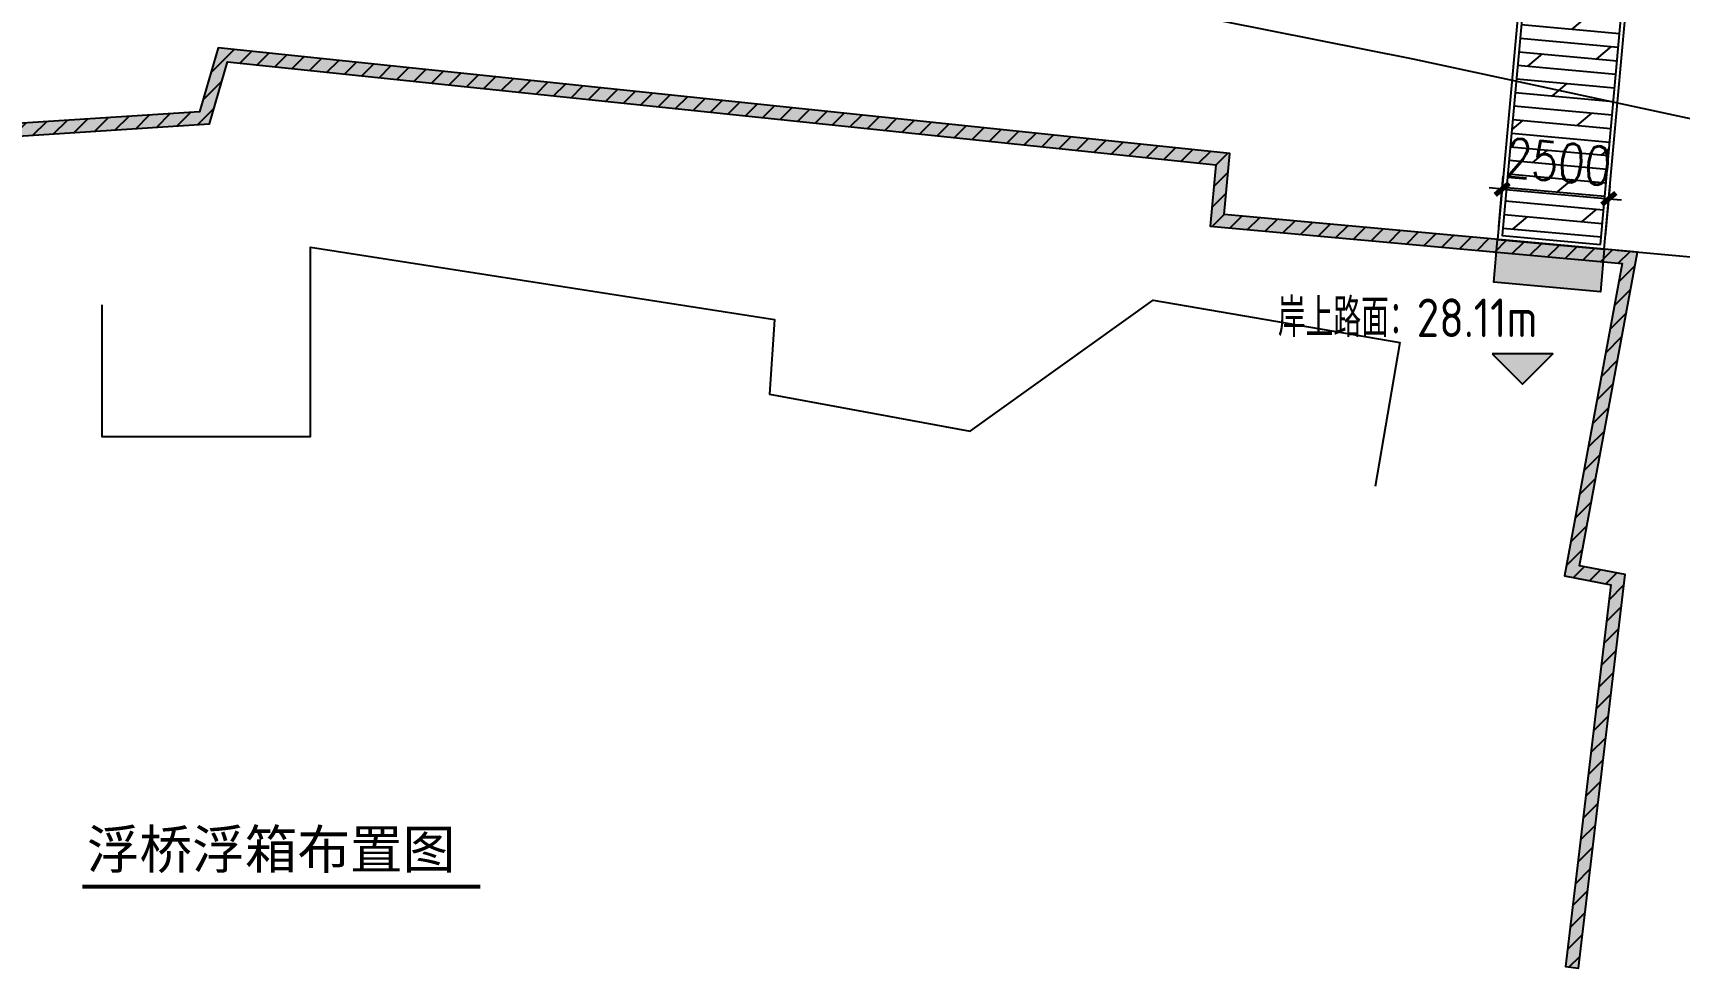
# Model space of a CAD drawing. Extents: x -259369 to -50372, y -155978 to 198088.
# Drawn here: x -165132 to -126734, y -128425 to -106618 of the extents above; entities that cross this region are included whole.
import ezdxf
from ezdxf.enums import TextEntityAlignment as Align

# ---------------------------------------------------------------- set-up
doc = ezdxf.new("R2010")
doc.units = 0
doc.header["$LTSCALE"] = 1000
doc.header["$MEASUREMENT"] = 0
doc.layers.add('抱桩器', color=255, linetype='Continuous')
doc.layers.add('文本', color=3, linetype='Continuous', lineweight=13)
doc.layers.add('结构', color=52, linetype='Continuous', lineweight=18)
doc.styles.add('HZTXT', font='txtw.shx', dxfattribs={"width": 0.8, "bigfont": 'hztxtw.shx'})
doc.styles.get("Standard").update_dxf_attribs({"font": 'gbenor.shx', "bigfont": 'gbcbig.shx'})
doc.styles.add('宋体', font='')
doc.styles.get('宋体').set_extended_font_data('SimSun')
doc.dimstyles.new('DIM-300', dxfattribs={"dimscale": 300, "dimtxt": 3, "dimasz": 1, "dimexe": 1, "dimexo": 1, "dimgap": 1, "dimtad": 1, "dimdec": 0, "dimdsep": 46, "dimtxsty": 'HZTXT', "dimblk": 'ARCHTICK', "dimcen": 0, "dimdle": 1, "dimclrd": 9, "dimclre": 9, "dimclrt": 2, "dimadec": 1, "dimazin": 0, "dimtfac": 1, "dimtdec": 0, "dimtix": 1, "dimtmove": 2, "dimatfit": 3, "dimldrblk": 'ARCHTICK', "dimfxl": 10, "dimtolj": 1, "dimtzin": 0, "dimarcsym": 1})

# ---------------------------------------------------------------- blocks, each defined once
blk = doc.blocks.new('thwerg')
at = {"linetype": 'Continuous'}
h = blk.add_hatch(dxfattribs=at)
h.set_pattern_fill('AR-CONC', color=252, scale=5)
h.set_pattern_definition([(50, (0, 0), (910.9233, -79.6954), [95.25, -1047.75]), (355, (0, 0), (-176.217, 955.284), [76.2, -838.203]), (100.45144, (75.9, -6.6), (734.7062, 875.5888), [80.95, -890.451]), (46.1842, (0, 254), (1355.395, -210.2116), [142.875, -1571.625]), (96.63556, (113, 236.5), (1187.021, 1237.131), [121.425, -1335.678]), (351.18415, (0, 254), (1187.021, 1237.131), [114.3, -1257.299]), (21, (127, 190.5), (758.072, -511.326), [95.25, -1047.75]), (326, (127, 190.5), (309.01, 920.94), [76.2, -838.2]), (71.45144, (190.2, 147.9), (1067.082, 409.614), [80.95, -890.4497]), (37.5, (0, 0), (15.443, 422.7752), [0, -828.04, 0, -850.9, 0, -841.375]), (7.5, (0, 0), (334.0983, 500.9029), [0, -485.14, 0, -808.99, 0, -320.675]), (327.5, (-283.2, 0), (677.953, -28.6437), [0, -317.5, 0, -990.6, 0, -1314.45]), (317.5, (-410.2, 0), (740.646, 127.1325), [0, -412.75, 0, -657.86, 0, -933.45])])
h.paths.add_polyline_path([(125890, -32795), (125541, -30956), (144375, -29749), (144792, -28301), (167849, -30703), (167718, -32134), (177330, -33007), (175981, -40288), (177064, -40496), (176008, -49398), (176306, -49434), (177395, -40254), (176330, -40050), (177685, -32738), (168044, -31863), (168175, -30435), (144574, -27977), (144145, -29463), (125184, -30678), (125563, -32683), (121810, -36014), (115445, -36787), (117010, -48533), (117307, -48493), (115782, -37048), (121939, -36301)])
h = blk.add_hatch(dxfattribs=at)
h.set_pattern_fill('ANSI31', color=252, scale=100)
h.set_pattern_definition([(45, (0, 0), (-224.5064, 224.5064), [])])
h.paths.add_polyline_path([(144375, -29749), (144792, -28301), (167849, -30703), (167718, -32134), (177330, -33007), (175981, -40288), (177064, -40496), (176008, -49398), (176306, -49434), (177395, -40254), (176330, -40050), (177685, -32738), (168044, -31863), (168175, -30435), (144574, -27977), (144145, -29463), (125184, -30678), (125563, -32683), (121810, -36014), (115445, -36787), (117010, -48533), (117307, -48493), (115782, -37048), (121939, -36301), (125890, -32795), (125541, -30956)])
at = {"color": 252, "linetype": 'Continuous', "flags": 128}
for points, elevation in [([(106933, -30769), (107635, -30369), (114725, -28078), (119240, -25868), (122867, -24992), (126369, -24863), (131244, -25695), (140044, -24946), (146723, -24787), (160192, -25793), (172447, -28232), (182746, -30446)], -32017), ([(125541, -30956), (144375, -29749), (144792, -28301), (167849, -30703), (167718, -32134), (177330, -33007), (175981, -40288), (177064, -40496), (176008, -49398), (176306, -49434), (177395, -40254), (176330, -40050), (177685, -32738), (168044, -31863), (168175, -30435), (144574, -27977), (144145, -29463), (125184, -30678)], -2496)]:
    blk.add_lwpolyline(points, dxfattribs=dict(at, elevation=elevation))
blk.add_lwpolyline([(141861, -33967), (141860, -37038), (146732, -37038), (146732, -32622), (157554, -34310), (157440, -36052), (162121, -36914), (166389, -33855), (172143, -34842), (171563, -38202)], dxfattribs=at)
blk = doc.blocks.new('3x10')
h = blk.add_hatch()
h.set_pattern_fill('ACAD_ISO07W100', color=252, scale=20, angle=90)
h.set_pattern_definition([(90, (0, 0), (-100, 6e-15), [10, -60])])
h.paths.add_polyline_path([(925837, 2496349), (924837, 2496348), (924837, 2493849), (925837, 2493849)])
h.paths.add_polyline_path([(934837, 2496349), (933837, 2496349), (933837, 2493849), (934837, 2493849)])
h = blk.add_hatch()
h.set_pattern_fill('DOLMIT', color=252, scale=50, angle=90)
h.set_pattern_definition([(90, (0, 0), (-317.5, 2e-14), []), (135, (0, 0), (-634.99957, -634.99957), [449.0128, -898.0256])])
h.paths.add_polyline_path([(933737, 2496249), (925937, 2496249), (925937, 2493949), (933737, 2493949)])
at = {"color": 1}
for points in [[(925837, 2496349), (925837, 2493849), (924837, 2493849), (924837, 2496348)], [(933837, 2496349), (933837, 2493849), (934837, 2493849), (934837, 2496349)]]:
    blk.add_lwpolyline(points, close=True, dxfattribs=at)
at = {"layer": '抱桩器', "color": 1}
for points in [[(925837, 2493849), (933837, 2493849), (933837, 2496349), (925837, 2496349)], [(925937, 2493949), (933737, 2493949), (933737, 2496249), (925937, 2496249)]]:
    blk.add_lwpolyline(points, close=True, dxfattribs=at)
blk = doc.blocks.new('_ArchTick')
at = {"color": 0, "linetype": 'ByBlock', "const_width": 0.4}
blk.add_lwpolyline([(-0.5, -0.5), (0.5, 0.5)], dxfattribs=at)
blk = doc.blocks.new('*D1604')
at = {"color": 9, "lineweight": -2, "transparency": 16777216}
for p, q in [((-130942, -111134), (-130835, -109960)), ((-128452, -111360), (-128345, -110187)), ((-130862, -110259), (-131161, -110232)), ((-130862, -110259), (-128372, -110485)), ((-128372, -110485), (-128074, -110512))]:
    blk.add_line(p, q, dxfattribs=at)
at = {"layer": 'Defpoints', "color": 0, "transparency": 16777216}
for p in [(-128372, -110485), (-130969, -111433, 29521), (-128479, -111659, 29521)]:
    blk.add_point(p, dxfattribs=at)
at = {"color": 9, "lineweight": -2, "transparency": 16777216, "xscale": 300, "yscale": 300, "zscale": 300}
for p, rotation in [((-130862, -110259), 354.8075966638558), ((-128372, -110485), 174.8075966638558)]:
    blk.add_blockref('_ArchTick', p, dxfattribs=dict(at, rotation=rotation))
at = {"color": 2, "transparency": 16777216, "insert": (-129549, -109625), "char_height": 900, "attachment_point": 5, "rotation": 354.8076, "style": 'HZTXT'}
blk.add_mtext('\\A1;2500', dxfattribs=at)
blk = doc.blocks.new('*D1605')
at = {"color": 9, "lineweight": -2, "transparency": 16777216}
for p, q in [((-127456, -103719), (-123920, -104040)), ((-124192, -103714), (-124970, -112279)), ((-128180, -111686), (-124644, -112008))]:
    blk.add_line(p, q, dxfattribs=at)
at = {"layer": 'Defpoints', "color": 0, "transparency": 16777216}
for p in [(-127755, -103692, 29521), (-128479, -111659, 29521), (-124943, -111981)]:
    blk.add_point(p, dxfattribs=at)
at = {"color": 9, "lineweight": -2, "transparency": 16777216, "xscale": 300, "yscale": 300, "zscale": 300}
for p, rotation in [((-124219, -104013), 84.80759666385475), ((-124943, -111981), 264.8075966638548)]:
    blk.add_blockref('_ArchTick', p, dxfattribs=dict(at, rotation=rotation))
at = {"color": 2, "transparency": 16777216, "insert": (-125328, -107929), "char_height": 900, "attachment_point": 5, "rotation": 84.8076, "style": 'HZTXT'}
blk.add_mtext('\\A1;8000', dxfattribs=at)

msp = doc.modelspace()

# ---------------------------------------------------------------- hatches: boundary and pattern name
h = msp.add_hatch(color=256)
h.dxf.hatch_style = 1
h.paths.add_polyline_path([(-130384.22, -114808.17), (-131091.33, -114101.06), (-129677.12, -114101.06)])

# ---------------------------------------------------------------- linework, layer by layer
msp.add_lwpolyline([(-131091.33, -114101.06), (-130384.22, -114808.17), (-129677.12, -114101.06), (-131091.33, -114101.06)])
at = {"layer": '文本', "const_width": 91.12}
msp.add_lwpolyline([(-163977.49, -126524.47), (-154695.11, -126524.47)], dxfattribs=at)
at = {"layer": '结构', "elevation": 29521}
msp.add_lwpolyline([(-127703.39, -111729.6), (-131189.04, -111412.93)], dxfattribs=at)

# ---------------------------------------------------------------- block references
at = {"rotation": 84.80670274103691}
msp.add_blockref('3x10', (2271329.09, -1259429.37, 29521), dxfattribs=at)
msp.add_blockref('thwerg', (-305388.41, -78991.19, 32017))

# ---------------------------------------------------------------- texts
msp.add_text('岸上路面：28.11m', height=900).set_placement((-136094.26, -113710.23, 32017))
at = {"layer": '文本', "style": '宋体'}
msp.add_text('浮桥浮箱布置图', height=900, dxfattribs=at).set_placement((-163873.42, -125655.59), align=Align.MIDDLE_LEFT)

# ---------------------------------------------------------------- dimensions: what is measured, and where the dimension line sits
for p1, distance, picture, middle in [((-127755.05, -103691.93, 29521), 3550.58, '*D1605', (-125327.97, -107929.01)), ((-130968.76, -111432.94, 29521), 1178.7, '*D1604', (-129549.36, -109625.28))]:
    dim = msp.add_aligned_dim(p1=p1, p2=(-128479.06, -111659.19, 29521), distance=distance, dimstyle='DIM-300')
    dim.commit()
    dim.dimension.update_dxf_attribs({"geometry": picture, "text_midpoint": middle})

doc.saveas('drawing.dxf')
